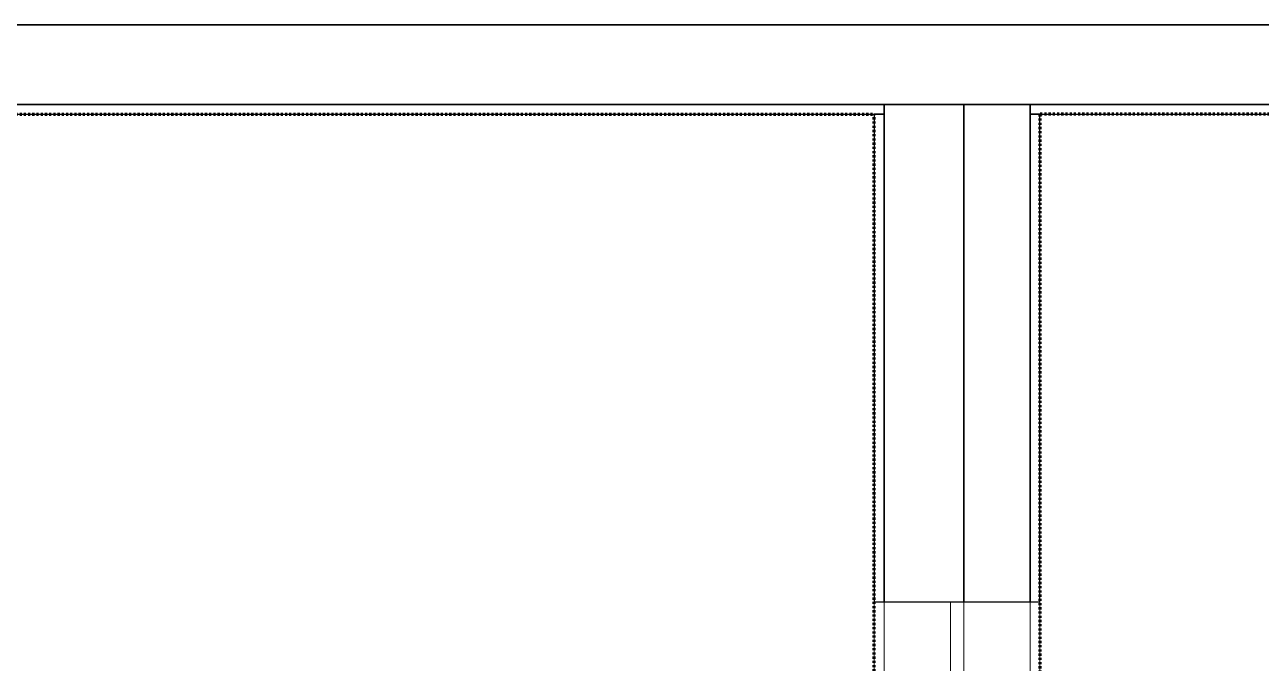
# Model space of a CAD drawing. Header units: millimetres. Extents: x -5300 to 98858, y -5196 to 93886.
# Drawn here: x 1714 to 3579, y 45508 to 46470 of the extents above; entities that cross this region are included whole.
import ezdxf

# ---------------------------------------------------------------- set-up
doc = ezdxf.new("R2010")
doc.units = ezdxf.units.MM
doc.linetypes.add('Штрих', pattern=[6.35, 3.175, -3.175])
doc.linetypes.add('Штрих_2_', pattern=[6.35, 3.175, -3.175])
for name, color, linetype, lineweight, true_color in [('_Разделитель помещений_', 4, 'Штрих', 70, 0x00ffff), ('Двери', 7, 'Continuous', 18, 0x7f7f7f), ('Обобщенные модели', 7, 'Continuous', 18, 0x7f7f7f), ('Стены', 7, 'Continuous', 18, 0x7f7f7f), ('Стены разрез', 7, 'Continuous', 50, 0x7f7f7f)]:
    doc.layers.add(name, color=color, linetype=linetype, lineweight=lineweight, true_color=true_color)

# ---------------------------------------------------------------- blocks, each defined once
blk = doc.blocks.new('СТВ_Перегородка_Кирпич 173020 - СТВ_Перегородка_Кирпич 2-247787-Подвал')
at = {"layer": 'Стены', "color": 254, "true_color": 0xd4d4d4}
blk.add_line((0, 46350), (15250, 46350), dxfattribs=at)
blk = doc.blocks.new('СТВ_Перегородка_Кирпич 173020 - СТВ_Перегородка_Кирпич 173020-247784-Подвал')
at = {"layer": 'Стены', "color": 254, "true_color": 0xd4d4d4}
for p, q in [((3010, 46350), (3010, 46350)), ((3230, 46350), (3230, 46350)), ((3010, 46335), (3010, 46335)), ((3230, 46335), (3230, 46335))]:
    blk.add_line(p, q, dxfattribs=at)
at = {"layer": 'Стены разрез', "color": 254, "lineweight": 25, "true_color": 0xd4d4d4}
for p, q in [((5750, 46470), (150, 46470)), ((150, 46470), (5750, 46470)), ((150, 46350), (5750, 46350)), ((3010, 46350), (170, 46350)), ((3010, 46335), (3010, 46350)), ((15250, 46350), (3230, 46350)), ((3230, 46350), (3230, 46335)), ((170, 46335), (3010, 46335)), ((3230, 46335), (15250, 46335))]:
    blk.add_line(p, q, dxfattribs=at)
blk.add_blockref('СТВ_Перегородка_Кирпич 173020 - СТВ_Перегородка_Кирпич 2-247787-Подвал', (0, 0))
blk = doc.blocks.new('СТВ_Перегородка_Кирпич 183411 - СТВ_Перегородка_Кирпич 2-247936-Подвал')
at = {"layer": 'Стены', "color": 254, "true_color": 0xd4d4d4}
blk.add_line((3010, 43150), (3010, 46350), dxfattribs=at)
blk = doc.blocks.new('СТВ_Перегородка_Кирпич 183411 - СТВ_Перегородка_Кирпич 183411-247933-Подвал')
at = {"layer": 'Стены', "color": 254, "true_color": 0xd4d4d4}
for p, q in [((3010, 46350), (3010, 46350)), ((3130, 46350), (3130, 46350)), ((3130, 46350), (3130, 46350)), ((3230, 46350), (3230, 46350)), ((2995, 46335), (2995, 46335)), ((3010, 46335), (3010, 46335)), ((3230, 46335), (3230, 46335)), ((3245, 46335), (3245, 46335)), ((3010, 45600), (2995, 45600)), ((2995, 43900), (2995, 45600)), ((2995, 45600), (2995, 45600)), ((3130, 45600), (3010, 45600)), ((3010, 43900), (3010, 45600)), ((3010, 45600), (3010, 45600)), ((3010, 45600), (3010, 45600)), ((3010, 45600), (3010, 43900)), ((3230, 45600), (3130, 45600)), ((3130, 43900), (3130, 45600)), ((3130, 45600), (3130, 45600)), ((3130, 45600), (3130, 45600)), ((3130, 45600), (3130, 43900)), ((3245, 45600), (3230, 45600)), ((3230, 43900), (3230, 45600)), ((3230, 45600), (3230, 45600)), ((3230, 45600), (3230, 45600)), ((3230, 45600), (3230, 43900)), ((3245, 45600), (3245, 45600)), ((3245, 45600), (3245, 43900))]:
    blk.add_line(p, q, dxfattribs=at)
at = {"layer": 'Стены разрез', "color": 254, "lineweight": 25, "true_color": 0xd4d4d4}
for p, q in [((3130, 46350), (3010, 46350)), ((3010, 46350), (3010, 45600)), ((3230, 46350), (3130, 46350)), ((3130, 46350), (3130, 45600)), ((3130, 45600), (3130, 46350)), ((3230, 45600), (3230, 46350)), ((3010, 46335), (2995, 46335)), ((2995, 46335), (2995, 45600)), ((3010, 45600), (3010, 46335)), ((3245, 46335), (3230, 46335)), ((3230, 46335), (3230, 45600)), ((3245, 45600), (3245, 46335)), ((2995, 45600), (3010, 45600)), ((3010, 45600), (3130, 45600)), ((3130, 45600), (3230, 45600)), ((3230, 45600), (3245, 45600))]:
    blk.add_line(p, q, dxfattribs=at)
blk.add_blockref('СТВ_Перегородка_Кирпич 183411 - СТВ_Перегородка_Кирпич 2-247936-Подвал', (0, 0))
blk = doc.blocks.new('Дн-9 193108 - Дн-9-247982-Подвал')
at = {"layer": 'Двери', "color": 254, "true_color": 0xd4d4d4}
for p, q in [((3010, 45502), (3010, 45600)), ((3010, 45600), (3110, 45600)), ((3010, 45600), (3010, 45490)), ((3010, 45600), (3010, 45600)), ((3010, 45600), (3010, 45502)), ((3010, 45600), (3010, 45600)), ((3110, 45600), (3010, 45600)), ((3110, 45600), (3010, 45600)), ((3110, 45600), (3110, 45490)), ((3110, 45490), (3110, 45600)), ((3110, 45600), (3110, 45600)), ((3110, 45490), (3110, 45600)), ((3110, 45600), (3110, 45600))]:
    blk.add_line(p, q, dxfattribs=at)
blk = doc.blocks.new('Дн-9 193108 - Дн-9 193108-247986-Подвал')
blk.add_blockref('Дн-9 193108 - Дн-9-247982-Подвал', (0, 0))
blk = doc.blocks.new('ПОТ-4_4_1 - ПОТ-4_4_1-249581-Подвал')
at = {"layer": 'Обобщенные модели', "color": 254, "true_color": 0xd4d4d4}
for p, q in [((2995, 46335), (170, 46335)), ((170, 46335), (2995, 46335)), ((2995, 43165), (2995, 46335)), ((2995, 46335), (2995, 43165)), ((2995, 46335), (2995, 46335))]:
    blk.add_line(p, q, dxfattribs=at)
blk = doc.blocks.new('ПОТ-1_4_1 - ПОТ-1_4_1-249954-Подвал')
at = {"layer": 'Обобщенные модели', "color": 254, "true_color": 0xd4d4d4}
for p, q in [((2995, 46335), (170, 46335)), ((170, 46335), (2995, 46335)), ((2995, 43165), (2995, 46335)), ((2995, 46335), (2995, 43165)), ((2995, 46335), (2995, 46335))]:
    blk.add_line(p, q, dxfattribs=at)

msp = doc.modelspace()

# ---------------------------------------------------------------- linework, layer by layer
at = {"layer": '_Разделитель помещений_', "color": 131, "linetype": 'Штрих_2_', "true_color": 0xaaffff}
for p, q in [((170, 46335), (2995, 46335)), ((2995, 43165), (2995, 46335)), ((3245, 46335), (3245, 43165)), ((15250, 46335), (3245, 46335))]:
    msp.add_line(p, q, dxfattribs=at)

# ---------------------------------------------------------------- block references
at = {"layer": 'Двери', "color": 254, "true_color": 0xd4d4d4}
msp.add_blockref('Дн-9 193108 - Дн-9 193108-247986-Подвал', (0, 0), dxfattribs=at)
at = {"layer": 'Обобщенные модели', "color": 254, "true_color": 0xd4d4d4}
for name in ['ПОТ-4_4_1 - ПОТ-4_4_1-249581-Подвал', 'ПОТ-1_4_1 - ПОТ-1_4_1-249954-Подвал']:
    msp.add_blockref(name, (0, 0), dxfattribs=at)
at = {"layer": 'Стены', "color": 254, "true_color": 0xd4d4d4}
for name in ['СТВ_Перегородка_Кирпич 173020 - СТВ_Перегородка_Кирпич 173020-247784-Подвал', 'СТВ_Перегородка_Кирпич 183411 - СТВ_Перегородка_Кирпич 183411-247933-Подвал']:
    msp.add_blockref(name, (0, 0), dxfattribs=at)

doc.saveas('drawing.dxf')
